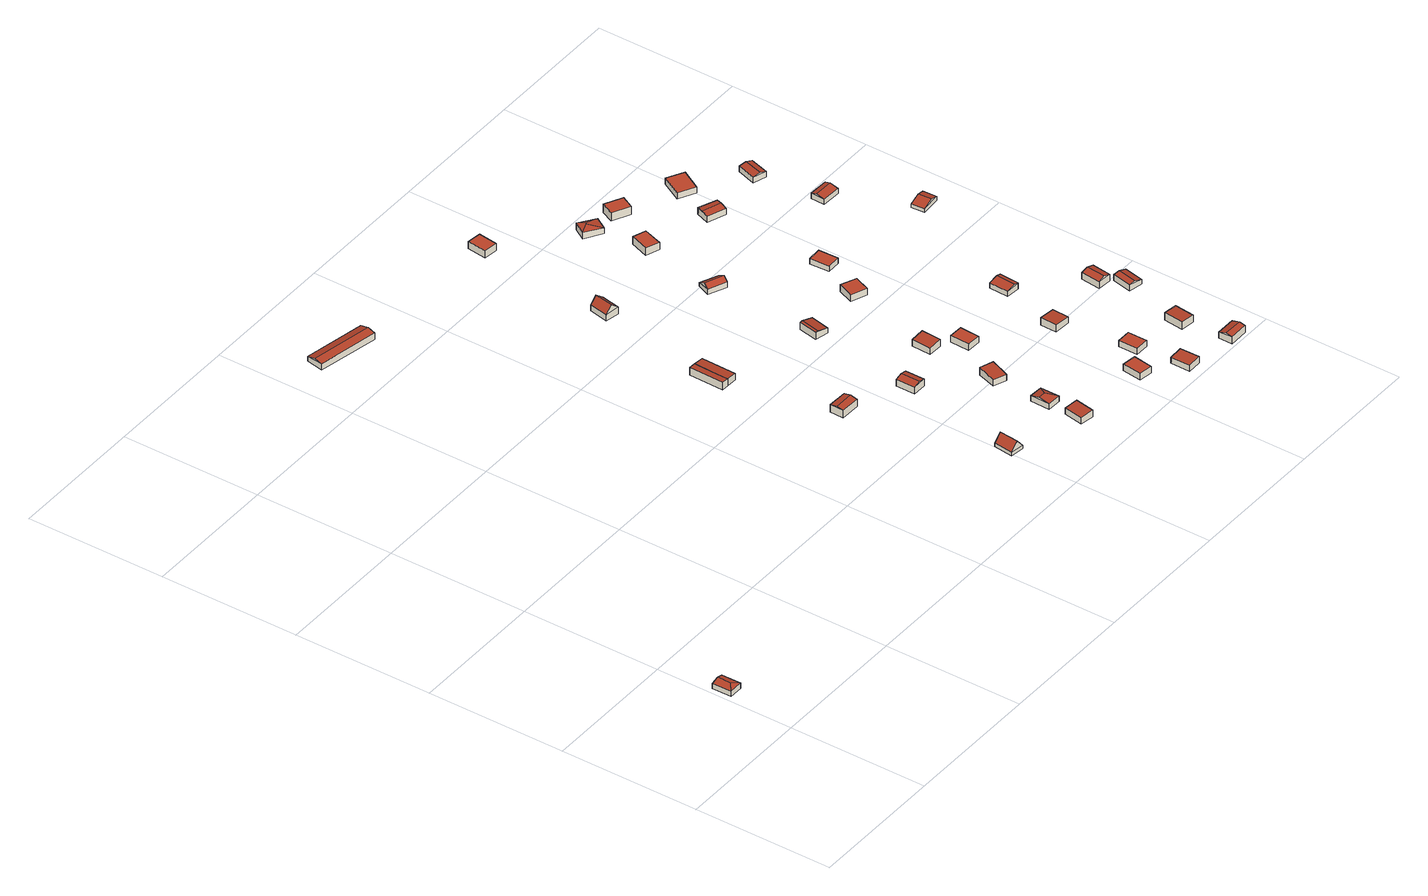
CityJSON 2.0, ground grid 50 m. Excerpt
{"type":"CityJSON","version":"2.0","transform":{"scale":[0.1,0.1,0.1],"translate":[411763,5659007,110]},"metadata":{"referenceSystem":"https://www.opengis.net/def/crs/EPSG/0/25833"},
"CityObjects":{
"building1":{"type":"Building","attributes":{"Dachtyp_tdc":"tdcHipAndGableRoof","Gemeindeschluessel":14612000,"Dachneigung":14.87,"QualitaetDacherkennung":83,"Geometrietyp2DReferenz":"3000","measuredHeight":2.65,"function":"31001_9998","roofType":"5000"},"geometry":[{"type":"Solid","lod":"2","boundaries":[[[[0,1,2,3]],[[1,4,5,2]],[[4,6,7,5]],[[6,0,3,7]],[[4,1,8]],[[0,6,9]],[[1,0,9,8]],[[6,4,8,9]],[[3,2,5,7]]]],"semantics":{"surfaces":[{"type":"WallSurface"},{"type":"RoofSurface"},{"type":"GroundSurface"}],"values":[[0,0,0,0,1,0,1,1,2]]}}]},
"building2":{"type":"Building","attributes":{"Dachtyp_tdc":"tdcGableRoof","Gemeindeschluessel":14612000,"Dachneigung":18.02,"QualitaetDacherkennung":37,"Geometrietyp2DReferenz":"3000","measuredHeight":2.83,"function":"31001_9998","roofType":"3100"},"geometry":[{"type":"Solid","lod":"2","boundaries":[[[[10,11,12,13]],[[14,15,13,12]],[[16,17,18,19]],[[11,10,17,16]],[[10,15,18,17]],[[15,14,19,18]],[[14,11,16,19]],[[15,10,13]],[[11,14,12]]]],"semantics":{"surfaces":[{"type":"RoofSurface"},{"type":"GroundSurface"},{"type":"WallSurface"}],"values":[[0,0,1,2,2,2,2,2,2]]}}]},
"building3":{"type":"Building","attributes":{"Dachtyp_tdc":"tdcFreeFormRoof","Gemeindeschluessel":14612000,"Dachneigung":50.3,"QualitaetDacherkennung":13,"Geometrietyp2DReferenz":"3000","measuredHeight":4.26,"function":"31001_9998","roofType":"5000"},"geometry":[{"type":"Solid","lod":"2","boundaries":[[[[20,21,22,23]],[[21,24,25,22]],[[24,26,27,25]],[[26,20,23,27]],[[28,29,26,24]],[[28,24,21]],[[29,28,21,20]],[[29,20,26]],[[23,22,25,27]]]],"semantics":{"surfaces":[{"type":"WallSurface"},{"type":"RoofSurface"},{"type":"GroundSurface"}],"values":[[0,0,0,0,1,0,1,0,2]]}}]},
"building4":{"type":"Building","attributes":{"Dachtyp_tdc":"tdcGableRoof","Gemeindeschluessel":14612000,"Dachneigung":12.19,"QualitaetDacherkennung":92,"Geometrietyp2DReferenz":"3000","measuredHeight":3.31,"function":"31001_9998","roofType":"3100"},"geometry":[{"type":"Solid","lod":"2","boundaries":[[[[30,31,32,33]],[[31,34,35,32]],[[34,36,37,35]],[[36,30,33,37]],[[34,31,38]],[[30,36,39]],[[31,30,39,38]],[[36,34,38,39]],[[33,32,35,37]]]],"semantics":{"surfaces":[{"type":"WallSurface"},{"type":"RoofSurface"},{"type":"GroundSurface"}],"values":[[0,0,0,0,0,0,1,1,2]]}}]},
"building5":{"type":"Building","attributes":{"Dachtyp_tdc":"tdcPolyFlatRoof","Gemeindeschluessel":14612000,"Dachneigung":4.73,"QualitaetDacherkennung":90,"Geometrietyp2DReferenz":"3000","measuredHeight":2.9,"function":"31001_9998","roofType":"2100"},"geometry":[{"type":"Solid","lod":"2","boundaries":[[[[40,41,42,43]],[[41,44,45,42]],[[44,46,47,45]],[[46,48,49,47]],[[48,40,43,49]],[[48,46,44,41,40]],[[43,42,45,47,49]]]],"semantics":{"surfaces":[{"type":"WallSurface"},{"type":"RoofSurface"},{"type":"GroundSurface"}],"values":[[0,0,0,0,0,1,2]]}}]},
"building6":{"type":"Building","attributes":{"Dachtyp_tdc":"tdcPolyFlatRoof","Gemeindeschluessel":14612000,"Dachneigung":4.41,"QualitaetDacherkennung":92,"Geometrietyp2DReferenz":"3000","measuredHeight":2.67,"function":"31001_9998","roofType":"2100"},"geometry":[{"type":"Solid","lod":"2","boundaries":[[[[40,48,49,43]],[[48,46,47,49]],[[46,50,51,47]],[[50,52,53,51]],[[52,40,43,53]],[[52,50,46,48,40]],[[43,49,47,51,53]]]],"semantics":{"surfaces":[{"type":"WallSurface"},{"type":"RoofSurface"},{"type":"GroundSurface"}],"values":[[0,0,0,0,0,1,2]]}}]},
"building7":{"type":"Building","attributes":{"Dachtyp_tdc":"tdcGableRoof","Gemeindeschluessel":14612000,"Dachneigung":14.39,"QualitaetDacherkennung":81,"Geometrietyp2DReferenz":"3000","measuredHeight":3.17,"function":"31001_9998","roofType":"3100"},"geometry":[{"type":"Solid","lod":"2","boundaries":[[[[54,55,56,57]],[[55,58,59,56]],[[58,60,61,59]],[[60,54,57,61]],[[58,55,62]],[[54,60,63]],[[55,54,63,62]],[[60,58,62,63]],[[57,56,59,61]]]],"semantics":{"surfaces":[{"type":"WallSurface"},{"type":"RoofSurface"},{"type":"GroundSurface"}],"values":[[0,0,0,0,0,0,1,1,2]]}}]},
"building8":{"type":"Building","attributes":{"Dachtyp_tdc":"tdcPolyFlatRoof","Gemeindeschluessel":14612000,"Dachneigung":3.41,"QualitaetDacherkennung":77,"Geometrietyp2DReferenz":"3000","measuredHeight":2.71,"function":"31001_9998","roofType":"2100"},"geometry":[{"type":"Solid","lod":"2","boundaries":[[[[64,65,66,67]],[[65,68,69,66]],[[68,70,71,69]],[[70,64,67,71]],[[70,68,65,64]],[[67,66,69,71]]]],"semantics":{"surfaces":[{"type":"WallSurface"},{"type":"RoofSurface"},{"type":"GroundSurface"}],"values":[[0,0,0,0,1,2]]}}]},
"building9":{"type":"Building","attributes":{"Dachtyp_tdc":"tdcHipAndGableRoof","Gemeindeschluessel":14612000,"Dachneigung":14.38,"QualitaetDacherkennung":67,"Geometrietyp2DReferenz":"3000","measuredHeight":2.87,"function":"31001_9998","roofType":"5000"},"geometry":[{"type":"Solid","lod":"2","boundaries":[[[[72,73,74,75]],[[73,76,77,74]],[[76,78,79,77]],[[78,72,75,79]],[[76,73,80]],[[72,78,81]],[[73,72,81,80]],[[78,76,80,81]],[[75,74,77,79]]]],"semantics":{"surfaces":[{"type":"WallSurface"},{"type":"RoofSurface"},{"type":"GroundSurface"}],"values":[[0,0,0,0,1,0,1,1,2]]}}]},
"building10":{"type":"Building","attributes":{"Dachtyp_tdc":"tdcGableRoof","Gemeindeschluessel":14612000,"Dachneigung":50.1,"QualitaetDacherkennung":9,"Geometrietyp2DReferenz":"3000","measuredHeight":4.94,"function":"31001_9998","roofType":"3100"},"geometry":[{"type":"Solid","lod":"2","boundaries":[[[[82,83,84,85]],[[83,86,87,84]],[[86,88,89,87]],[[88,82,85,89]],[[86,83,90]],[[82,88,91]],[[83,82,91,90]],[[88,86,90,91]],[[85,84,87,89]]]],"semantics":{"surfaces":[{"type":"WallSurface"},{"type":"RoofSurface"},{"type":"GroundSurface"}],"values":[[0,0,0,0,0,0,1,1,2]]}}]},
"building11":{"type":"Building","attributes":{"Dachtyp_tdc":"tdcPolyFlatRoof","Gemeindeschluessel":14612000,"Dachneigung":3.59,"QualitaetDacherkennung":62,"Geometrietyp2DReferenz":"3000","measuredHeight":2.86,"function":"31001_9998","roofType":"2100"},"geometry":[{"type":"Solid","lod":"2","boundaries":[[[[92,93,94,95]],[[93,96,97,94]],[[96,98,99,97]],[[98,92,95,99]],[[98,96,93,92]],[[95,94,97,99]]]],"semantics":{"surfaces":[{"type":"WallSurface"},{"type":"RoofSurface"},{"type":"GroundSurface"}],"values":[[0,0,0,0,1,2]]}}]},
"building12":{"type":"Building","attributes":{"Dachtyp_tdc":"tdcGableRoof","Gemeindeschluessel":14612000,"Dachneigung":14,"QualitaetDacherkennung":91,"Geometrietyp2DReferenz":"3000","measuredHeight":2.86,"function":"31001_9998","roofType":"3100"},"geometry":[{"type":"Solid","lod":"2","boundaries":[[[[100,101,102,103]],[[101,104,105,102]],[[104,106,107,105]],[[106,100,103,107]],[[104,101,108]],[[100,106,109]],[[101,100,109,108]],[[106,104,108,109]],[[103,102,105,107]]]],"semantics":{"surfaces":[{"type":"WallSurface"},{"type":"RoofSurface"},{"type":"GroundSurface"}],"values":[[0,0,0,0,0,0,1,1,2]]}}]},
"building13":{"type":"Building","attributes":{"Dachtyp_tdc":"tdcPolyFlatRoof","Gemeindeschluessel":14612000,"Dachneigung":3.79,"QualitaetDacherkennung":75,"Geometrietyp2DReferenz":"3000","measuredHeight":2.78,"function":"31001_9998","roofType":"2100"},"geometry":[{"type":"Solid","lod":"2","boundaries":[[[[110,111,112,113]],[[111,114,115,112]],[[114,116,117,115]],[[116,110,113,117]],[[116,114,111,110]],[[113,112,115,117]]]],"semantics":{"surfaces":[{"type":"WallSurface"},{"type":"RoofSurface"},{"type":"GroundSurface"}],"values":[[0,0,0,0,1,2]]}}]},
"building14":{"type":"Building","attributes":{"Dachtyp_tdc":"tdcPolyFlatRoof","Gemeindeschluessel":14612000,"Dachneigung":0,"QualitaetDacherkennung":64,"Geometrietyp2DReferenz":"3000","measuredHeight":2.69,"function":"31001_9998","roofType":"1000"},"geometry":[{"type":"Solid","lod":"2","boundaries":[[[[118,119,120,121]],[[119,122,123,120]],[[122,124,125,123]],[[124,118,121,125]],[[124,122,119,118]],[[121,120,123,125]]]],"semantics":{"surfaces":[{"type":"WallSurface"},{"type":"RoofSurface"},{"type":"GroundSurface"}],"values":[[0,0,0,0,1,2]]}}]},
"building15":{"type":"Building","attributes":{"Gemeindeschluessel":14612000,"Dachtyp_tdc":"tdcPolyFlatRoof","Dachneigung":0,"QualitaetDacherkennung":92,"Geometrietyp2DReferenz":"3000","measuredHeight":2.43,"function":"31001_9998","roofType":"1000"},"geometry":[{"type":"Solid","lod":"2","boundaries":[[[[126,127,128,129]],[[127,130,131,128]],[[130,132,133,131]],[[132,126,129,133]],[[132,130,127,126]],[[129,128,131,133]]]],"semantics":{"surfaces":[{"type":"WallSurface"},{"type":"RoofSurface"},{"type":"GroundSurface"}],"values":[[0,0,0,0,1,2]]}}]},
"building16":{"type":"Building","attributes":{"Dachtyp_tdc":"tdcGableRoof","Gemeindeschluessel":14612000,"Dachneigung":31.15,"QualitaetDacherkennung":61,"Geometrietyp2DReferenz":"3000","measuredHeight":3.14,"function":"31001_9998","roofType":"3100"},"geometry":[{"type":"Solid","lod":"2","boundaries":[[[[134,135,136,137]],[[135,138,139,136]],[[138,140,141,139]],[[140,134,137,141]],[[138,135,142]],[[134,140,143]],[[135,134,143,142]],[[140,138,142,143]],[[137,136,139,141]]]],"semantics":{"surfaces":[{"type":"WallSurface"},{"type":"RoofSurface"},{"type":"GroundSurface"}],"values":[[0,0,0,0,0,0,1,1,2]]}}]},
"building17":{"type":"Building","attributes":{"Dachtyp_tdc":"tdcPolyFlatRoof","Gemeindeschluessel":14612000,"Dachneigung":0,"QualitaetDacherkennung":52,"Geometrietyp2DReferenz":"3000","measuredHeight":2.45,"function":"31001_9998","roofType":"1000"},"geometry":[{"type":"Solid","lod":"2","boundaries":[[[[144,145,146,147]],[[145,148,149,146]],[[148,150,151,149]],[[150,144,147,151]],[[150,148,145,144]],[[147,146,149,151]]]],"semantics":{"surfaces":[{"type":"WallSurface"},{"type":"RoofSurface"},{"type":"GroundSurface"}],"values":[[0,0,0,0,1,2]]}}]},
"building18":{"type":"Building","attributes":{"Dachtyp_tdc":"tdcPolyFlatRoof","Gemeindeschluessel":14612000,"Dachneigung":3.58,"QualitaetDacherkennung":92,"Geometrietyp2DReferenz":"3000","measuredHeight":2.6,"function":"31001_9998","roofType":"2100"},"geometry":[{"type":"Solid","lod":"2","boundaries":[[[[152,153,154,155]],[[153,156,157,154]],[[156,158,159,157]],[[158,152,155,159]],[[158,156,153,152]],[[155,154,157,159]]]],"semantics":{"surfaces":[{"type":"WallSurface"},{"type":"RoofSurface"},{"type":"GroundSurface"}],"values":[[0,0,0,0,1,2]]}}]},
"building19":{"type":"Building","attributes":{"Dachtyp_tdc":"tdcPolyFlatRoof","Gemeindeschluessel":14612000,"Dachneigung":0,"QualitaetDacherkennung":87,"Geometrietyp2DReferenz":"3000","measuredHeight":2.6,"function":"31001_9998","roofType":"1000"},"geometry":[{"type":"Solid","lod":"2","boundaries":[[[[160,161,162,163]],[[161,164,165,162]],[[164,166,167,165]],[[166,160,163,167]],[[166,164,161,160]],[[163,162,165,167]]]],"semantics":{"surfaces":[{"type":"WallSurface"},{"type":"RoofSurface"},{"type":"GroundSurface"}],"values":[[0,0,0,0,1,2]]}}]},
"building20":{"type":"Building","attributes":{"Dachtyp_tdc":"tdcPolyFlatRoof","Gemeindeschluessel":14612000,"Dachneigung":0,"QualitaetDacherkennung":44,"Geometrietyp2DReferenz":"3000","measuredHeight":2.25,"function":"31001_9998","roofType":"1000"},"geometry":[{"type":"Solid","lod":"2","boundaries":[[[[168,169,170,171]],[[169,172,173,170]],[[172,174,175,173]],[[174,168,171,175]],[[174,172,169,168]],[[171,170,173,175]]]],"semantics":{"surfaces":[{"type":"WallSurface"},{"type":"RoofSurface"},{"type":"GroundSurface"}],"values":[[0,0,0,0,1,2]]}}]},
"building21":{"type":"Building","attributes":{"Dachtyp_tdc":"tdcPolyFlatRoof","Gemeindeschluessel":14612000,"Dachneigung":0,"QualitaetDacherkennung":51,"Geometrietyp2DReferenz":"3000","measuredHeight":2.84,"function":"31001_9998","roofType":"1000"},"geometry":[{"type":"Solid","lod":"2","boundaries":[[[[176,177,178,179]],[[177,180,181,178]],[[180,182,183,181]],[[182,176,179,183]],[[182,180,177,176]],[[179,178,181,183]]]],"semantics":{"surfaces":[{"type":"WallSurface"},{"type":"RoofSurface"},{"type":"GroundSurface"}],"values":[[0,0,0,0,1,2]]}}]},
"building22":{"type":"Building","attributes":{"Dachtyp_tdc":"tdcHipRoof","Gemeindeschluessel":14612000,"Dachneigung":11.13,"QualitaetDacherkennung":68,"Geometrietyp2DReferenz":"3000","measuredHeight":3,"function":"31001_9998","roofType":"3200"},"geometry":[{"type":"Solid","lod":"2","boundaries":[[[[184,185,186,187]],[[185,188,189,186]],[[188,190,191,189]],[[190,184,187,191]],[[188,185,192]],[[184,190,193]],[[185,184,193,192]],[[190,188,192,193]],[[187,186,189,191]]]],"semantics":{"surfaces":[{"type":"WallSurface"},{"type":"RoofSurface"},{"type":"GroundSurface"}],"values":[[0,0,0,0,1,1,1,1,2]]}}]},
"building23":{"type":"Building","attributes":{"Dachtyp_tdc":"tdcPolyFlatRoof","Gemeindeschluessel":14612000,"Dachneigung":3.98,"QualitaetDacherkennung":95,"Geometrietyp2DReferenz":"3000","measuredHeight":2.77,"function":"31001_9998","roofType":"2100"},"geometry":[{"type":"Solid","lod":"2","boundaries":[[[[194,195,196,197]],[[195,198,199,196]],[[198,200,201,199]],[[200,194,197,201]],[[200,198,195,194]],[[197,196,199,201]]]],"semantics":{"surfaces":[{"type":"WallSurface"},{"type":"RoofSurface"},{"type":"GroundSurface"}],"values":[[0,0,0,0,1,2]]}}]},
"building24":{"type":"Building","attributes":{"Dachtyp_tdc":"tdcPolyFlatRoof","Gemeindeschluessel":14612000,"Dachneigung":0,"QualitaetDacherkennung":81,"Geometrietyp2DReferenz":"3000","measuredHeight":2.17,"function":"31001_9998","roofType":"1000"},"geometry":[{"type":"Solid","lod":"2","boundaries":[[[[202,203,204,205]],[[203,206,207,204]],[[206,208,209,207]],[[208,202,205,209]],[[208,206,203,202]],[[205,204,207,209]]]],"semantics":{"surfaces":[{"type":"WallSurface"},{"type":"RoofSurface"},{"type":"GroundSurface"}],"values":[[0,0,0,0,1,2]]}}]},
"building25":{"type":"Building","attributes":{"Dachtyp_tdc":"tdcPolyFlatRoof","Gemeindeschluessel":14612000,"Dachneigung":0,"QualitaetDacherkennung":8,"Geometrietyp2DReferenz":"3000","measuredHeight":3.19,"function":"31001_9998","roofType":"1000"},"geometry":[{"type":"Solid","lod":"2","boundaries":[[[[210,211,212,213]],[[211,214,215,212]],[[214,216,217,215]],[[216,210,213,217]],[[216,214,211,210]],[[213,212,215,217]]]],"semantics":{"surfaces":[{"type":"WallSurface"},{"type":"RoofSurface"},{"type":"GroundSurface"}],"values":[[0,0,0,0,1,2]]}}]},
"building26":{"type":"Building","attributes":{"Dachtyp_tdc":"tdcGableRoof","Gemeindeschluessel":14612000,"Dachneigung":15.96,"QualitaetDacherkennung":83,"Geometrietyp2DReferenz":"3000","measuredHeight":3.21,"function":"31001_9998","roofType":"3100"},"geometry":[{"type":"Solid","lod":"2","boundaries":[[[[218,219,220,221]],[[219,222,223,220]],[[222,224,225,223]],[[224,218,221,225]],[[222,219,226]],[[218,224,227]],[[219,218,227,226]],[[224,222,226,227]],[[221,220,223,225]]]],"semantics":{"surfaces":[{"type":"WallSurface"},{"type":"RoofSurface"},{"type":"GroundSurface"}],"values":[[0,0,0,0,0,0,1,1,2]]}}]},
"building27":{"type":"Building","attributes":{"Dachtyp_tdc":"tdcGableRoof","Gemeindeschluessel":14612000,"Dachneigung":12.47,"QualitaetDacherkennung":72,"Geometrietyp2DReferenz":"3000","measuredHeight":2.63,"function":"31001_9998","roofType":"3100"},"geometry":[{"type":"Solid","lod":"2","boundaries":[[[[228,229,230]],[[231,232,233]],[[229,231,233,230]],[[232,228,230,233]],[[234,235,236,237]],[[231,229,235,234]],[[229,228,236,235]],[[228,232,237,236]],[[232,231,234,237]]]],"semantics":{"surfaces":[{"type":"WallSurface"},{"type":"RoofSurface"},{"type":"GroundSurface"}],"values":[[0,0,1,1,2,0,0,0,0]]}}]},
"building28":{"type":"Building","attributes":{"Dachtyp_tdc":"tdcPolyFlatRoof","Gemeindeschluessel":14612000,"Dachneigung":3.27,"QualitaetDacherkennung":81,"Geometrietyp2DReferenz":"3000","measuredHeight":2.88,"function":"31001_9998","roofType":"2100"},"geometry":[{"type":"Solid","lod":"2","boundaries":[[[[238,239,240,241]],[[239,242,243,240]],[[242,244,245,243]],[[244,238,241,245]],[[244,242,239,238]],[[241,240,243,245]]]],"semantics":{"surfaces":[{"type":"WallSurface"},{"type":"RoofSurface"},{"type":"GroundSurface"}],"values":[[0,0,0,0,1,2]]}}]},
"building29":{"type":"Building","attributes":{"Dachtyp_tdc":"tdcGableRoof","Gemeindeschluessel":14612000,"Dachneigung":11.19,"QualitaetDacherkennung":80,"Geometrietyp2DReferenz":"3000","measuredHeight":2.78,"function":"31001_9998","roofType":"3100"},"geometry":[{"type":"Solid","lod":"2","boundaries":[[[[246,247,248,249]],[[247,250,251,248]],[[250,252,253,251]],[[252,246,249,253]],[[250,247,254]],[[246,252,255]],[[247,246,255,254]],[[252,250,254,255]],[[249,248,251,253]]]],"semantics":{"surfaces":[{"type":"WallSurface"},{"type":"RoofSurface"},{"type":"GroundSurface"}],"values":[[0,0,0,0,0,0,1,1,2]]}}]},
"building30":{"type":"Building","attributes":{"Dachtyp_tdc":"tdcGableRoof","Gemeindeschluessel":14612000,"Dachneigung":17.06,"QualitaetDacherkennung":83,"Geometrietyp2DReferenz":"3000","measuredHeight":3.23,"function":"31001_9998","roofType":"3100"},"geometry":[{"type":"Solid","lod":"2","boundaries":[[[[256,257,258,259]],[[257,260,261,258]],[[260,262,263,261]],[[262,256,259,263]],[[260,257,264]],[[256,262,265]],[[257,256,265,264]],[[262,260,264,265]],[[259,258,261,263]]]],"semantics":{"surfaces":[{"type":"WallSurface"},{"type":"RoofSurface"},{"type":"GroundSurface"}],"values":[[0,0,0,0,0,0,1,1,2]]}}]},
"building31":{"type":"Building","attributes":{"Dachtyp_tdc":"tdcGableRoof","Gemeindeschluessel":14612000,"Dachneigung":18.16,"QualitaetDacherkennung":82,"Geometrietyp2DReferenz":"3000","measuredHeight":2.74,"function":"31001_9998","roofType":"3100"},"geometry":[{"type":"Solid","lod":"2","boundaries":[[[[266,267,268,269]],[[267,270,271,268]],[[270,272,273,271]],[[272,266,269,273]],[[270,267,274]],[[266,272,275]],[[267,266,275,274]],[[272,270,274,275]],[[269,268,271,273]]]],"semantics":{"surfaces":[{"type":"WallSurface"},{"type":"RoofSurface"},{"type":"GroundSurface"}],"values":[[0,0,0,0,0,0,1,1,2]]}}]},
"building32":{"type":"Building","attributes":{"Dachtyp_tdc":"tdcPolyFlatRoof","Gemeindeschluessel":14612000,"Dachneigung":0,"QualitaetDacherkennung":67,"Geometrietyp2DReferenz":"3000","measuredHeight":2.32,"function":"31001_9998","roofType":"1000"},"geometry":[{"type":"Solid","lod":"2","boundaries":[[[[276,277,278,279]],[[277,280,281,278]],[[280,282,283,281]],[[282,276,279,283]],[[282,280,277,276]],[[279,278,281,283]]]],"semantics":{"surfaces":[{"type":"WallSurface"},{"type":"RoofSurface"},{"type":"GroundSurface"}],"values":[[0,0,0,0,1,2]]}}]},
"building33":{"type":"Building","attributes":{"Dachtyp_tdc":"tdcGableRoof","Gemeindeschluessel":14612000,"Dachneigung":15.59,"QualitaetDacherkennung":76,"Geometrietyp2DReferenz":"3000","measuredHeight":2.66,"function":"31001_9998","roofType":"3100"},"geometry":[{"type":"Solid","lod":"2","boundaries":[[[[284,285,286,287]],[[285,288,289,286]],[[288,290,291,289]],[[290,284,287,291]],[[288,285,292]],[[284,290,293]],[[285,284,293,292]],[[290,288,292,293]],[[287,286,289,291]]]],"semantics":{"surfaces":[{"type":"WallSurface"},{"type":"RoofSurface"},{"type":"GroundSurface"}],"values":[[0,0,0,0,0,0,1,1,2]]}}]},
"building34":{"type":"Building","attributes":{"Dachtyp_tdc":"tdcGableRoof","Gemeindeschluessel":14612000,"Dachneigung":12.79,"QualitaetDacherkennung":79,"Geometrietyp2DReferenz":"3000","measuredHeight":2.73,"function":"31001_9998","roofType":"3100"},"geometry":[{"type":"Solid","lod":"2","boundaries":[[[[294,295,296,297]],[[295,298,299,296]],[[298,300,301,299]],[[300,294,297,301]],[[298,295,302]],[[294,300,303]],[[295,294,303,302]],[[300,298,302,303]],[[297,296,299,301]]]],"semantics":{"surfaces":[{"type":"WallSurface"},{"type":"RoofSurface"},{"type":"GroundSurface"}],"values":[[0,0,0,0,0,0,1,1,2]]}}]},
"building35":{"type":"Building","attributes":{"Dachtyp_tdc":"tdcGableRoof","Gemeindeschluessel":14612000,"Dachneigung":15.24,"QualitaetDacherkennung":73,"Geometrietyp2DReferenz":"3000","measuredHeight":2.59,"function":"31001_9998","roofType":"3100"},"geometry":[{"type":"Solid","lod":"2","boundaries":[[[[304,305,306,307]],[[305,308,309,306]],[[308,310,311,309]],[[310,304,307,311]],[[308,305,312]],[[304,310,313]],[[305,304,313,312]],[[310,308,312,313]],[[307,306,309,311]]]],"semantics":{"surfaces":[{"type":"WallSurface"},{"type":"RoofSurface"},{"type":"GroundSurface"}],"values":[[0,0,0,0,0,0,1,1,2]]}}]}
},
"vertices":[
[58,300,35],[58,230,35],[58,230,14],[58,300,14],[8,230,33],[8,230,14],[8,300,33],[8,300,14],[35,251,41],[35,300,41],
[845,2213,28],[626,2256,28],[619,2222,39],[838,2179,39],[614,2195,34],[832,2151,34],[626,2256,10],[845,2213,10],[832,2151,10],[614,2195,10],
[1480,226,29],[1488,295,29],[1488,295,16],[1480,226,16],[1537,290,29],[1537,290,16],[1529,220,29],[1529,220,16],[1512,293,59],[1505,223,59],
[1407,753,44],[1337,755,44],[1337,755,16],[1407,753,16],[1338,805,44],[1338,805,16],[1408,803,44],[1408,803,16],[1338,779,49],[1408,778,49],
[1260,1133,45],[1234,1134,47],[1234,1134,18],[1260,1133,18],[1237,1260,47],[1237,1260,18],[1263,1260,45],[1263,1260,18],[1261,1196,45],[1261,1196,18],
[1301,1259,42],[1301,1259,18],[1298,1132,42],[1298,1132,18],
[1560,646,41],[1560,716,41],[1560,716,16],[1560,646,16],[1610,716,42],[1610,716,16],[1610,646,42],[1610,646,16],[1586,716,48],[1586,646,48],
[1745,215,39],[1794,207,42],[1794,207,15],[1745,215,15],[1782,138,42],[1782,138,15],[1733,146,39],[1733,146,15],
[1737,338,36],[1787,336,36],[1787,336,16],[1737,338,16],[1785,266,36],[1785,266,16],[1735,268,36],[1735,268,16],[1764,304,45],[1736,305,45],
[1326,1636,23],[1340,1704,23],[1340,1704,1],[1326,1636,1],[1389,1694,28],[1389,1694,1],[1375,1625,28],[1375,1625,1],[1362,1700,50],[1348,1631,50],
[1800,523,45],[1777,457,40],[1777,457,16],[1800,523,16],[1730,474,40],[1730,474,16],[1753,540,45],[1753,540,16],
[1612,1055,37],[1626,1123,37],[1626,1123,10],[1612,1055,10],[1675,1112,29],[1675,1112,10],[1660,1044,29],[1660,1044,10],[1635,1121,39],[1620,1053,39],
[1754,794,37],[1804,792,41],[1804,792,13],[1754,794,13],[1801,722,41],[1801,722,13],[1751,724,37],[1751,724,13],
[1414,2110,31],[1365,2116,31],[1365,2116,4],[1414,2110,4],[1374,2186,31],[1374,2186,4],[1423,2179,31],[1423,2179,4],
[1833,639,39],[1836,709,39],[1836,709,15],[1833,639,15],[1886,707,39],[1886,707,15],[1883,637,39],[1883,637,15],
[1675,1430,23],[1611,1458,23],[1611,1458,3],[1675,1430,3],[1631,1504,16],[1631,1504,3],[1695,1476,16],[1695,1476,3],[1619,1476,35],[1683,1448,35],
[2076,190,39],[2066,121,39],[2066,121,14],[2076,190,14],[2017,128,39],[2017,128,14],[2027,197,39],[2027,197,14],
[2139,99,37],[2188,99,41],[2188,99,15],[2139,99,15],[2189,29,41],[2189,29,15],[2139,29,37],[2139,29,15],
[1906,1110,36],[1884,1055,36],[1884,1055,10],[1906,1110,10],[1828,1077,36],[1828,1077,10],[1851,1133,36],[1851,1133,10],
[2116,208,37],[2116,278,37],[2116,278,14],[2116,208,14],[2166,278,37],[2166,278,14],[2166,208,37],[2166,208,14],
[1708,1708,31],[1660,1725,31],[1660,1725,3],[1708,1708,3],[1684,1791,31],[1684,1791,3],[1731,1775,31],[1731,1775,3],
[1615,1929,29],[1641,1972,29],[1641,1972,4],[1615,1929,4],[1701,1935,25],[1701,1935,4],[1675,1892,25],[1675,1892,4],[1652,1945,35],[1649,1940,35],
[2067,536,40],[2127,533,35],[2127,533,12],[2067,536,12],[2125,473,35],[2125,473,12],[2065,476,40],[2065,476,12],
[1912,1218,30],[1909,1288,30],[1909,1288,9],[1912,1218,9],[1959,1290,30],[1959,1290,9],[1962,1220,30],[1962,1220,9],
[1737,1910,36],[1759,1955,36],[1759,1955,4],[1737,1910,4],[1821,1923,36],[1821,1923,4],[1799,1878,36],[1799,1878,4],
[2394,2,43],[2325,2,43],[2325,2,16],[2394,2,16],[2325,52,39],[2325,52,16],[2395,52,39],[2395,52,16],[2325,24,48],[2394,23,48],
[2180,768,33],[2130,771,29],[2163,769,37],[2126,701,29],[2176,698,33],[2159,699,37],[2126,701,10],[2130,771,10],[2180,768,10],[2176,698,10],
[2347,164,40],[2297,170,43],[2297,170,14],[2347,164,14],[2305,240,43],[2305,240,14],[2355,234,40],[2355,234,14],
[1919,1714,29],[1984,1688,29],[1984,1688,5],[1919,1714,5],[1966,1642,28],[1966,1642,5],[1901,1667,28],[1901,1667,5],[1975,1666,33],[1910,1691,33],
[2320,497,35],[2328,567,35],[2328,567,11],[2320,497,11],[2378,561,36],[2378,561,11],[2370,492,36],[2370,492,11],[2353,564,43],[2345,495,43],
[2363,413,35],[2377,482,35],[2377,482,12],[2363,413,12],[2426,472,30],[2426,472,12],[2412,403,30],[2412,403,12],[2397,477,40],[2383,409,40],
[1941,1808,30],[1981,1880,30],[1981,1880,7],[1941,1808,7],[2039,1848,30],[2039,1848,7],[1999,1776,30],[1999,1776,7],
[2247,1422,27],[2177,1424,27],[2177,1424,8],[2247,1422,8],[2178,1474,30],[2178,1474,8],[2248,1472,30],[2248,1472,8],[2178,1454,35],[2248,1452,35],
[2139,1664,30],[2160,1731,30],[2160,1731,8],[2139,1664,8],[2207,1716,29],[2207,1716,8],[2187,1649,29],[2187,1649,8],[2184,1723,36],[2164,1656,36],
[2321,1150,23],[2318,1200,23],[2318,1200,9],[2321,1150,9],[2388,1205,26],[2388,1205,9],[2391,1155,26],[2391,1155,9],[2359,1203,34],[2362,1153,34]
]}
